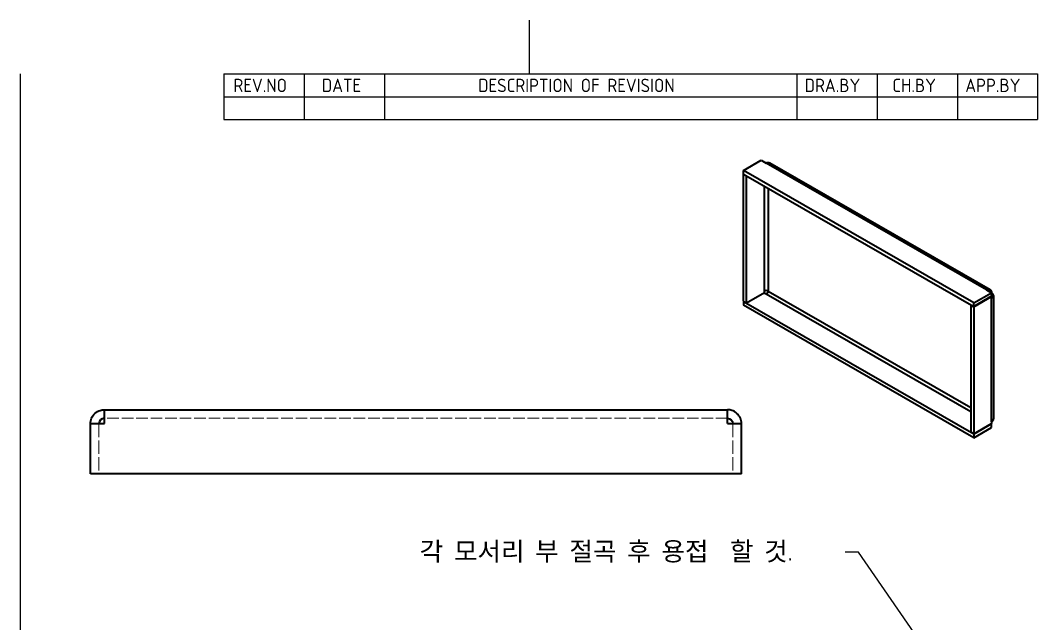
# Model space of a CAD drawing. Header units: millimetres. Extents: x 0 to 105, y 0 to 149.
# Drawn here: x 5 to 100, y 92.1 to 148.5 of the extents above; entities that cross this region are included whole.
import ezdxf

# ---------------------------------------------------------------- set-up
doc = ezdxf.new("R2010")
doc.units = ezdxf.units.MM
doc.header["$LTSCALE"] = 0.5
doc.linetypes.add('DASHED', pattern=[0.2067, 0.1654, -0.0413])
doc.layers.get('0').update_dxf_attribs({"color": 3, "lineweight": 25})
for name, color, linetype, lineweight in [('가려진 것(ISO)', 2, 'DASHED', 18), ('가시적인 것(ISO)', 3, 'Continuous', 40), ('가시적인 좁은 것(ISO)', 3, 'Continuous', 35), ('경계(ISO)', 7, 'Continuous', 25), ('기호(ISO)', 5, 'Continuous', 25)]:
    doc.layers.add(name, color=color, linetype=linetype, lineweight=lineweight)
doc.styles.add('ISO ProportionalPSTEK', font='isocp.shx')
doc.styles.add('치수 텍스트_PSTEK_POSCO', font='isocp.shx')
doc.dimstyles.new('치수_PSTEK_POSCO$7', dxfattribs={"dimscale": 0.5, "dimtxt": 3.5, "dimasz": 2.5, "dimexe": 2, "dimexo": 2.5, "dimgap": 1, "dimtad": 1, "dimrnd": 1e-08, "dimdsep": 46, "dimtxsty": '치수 텍스트_PSTEK_POSCO', "dimcen": 0.09, "dimdle": 10, "dimclrd": 7, "dimclre": 7, "dimclrt": 2, "dimadec": 1, "dimazin": 2, "dimtfac": 1, "dimtmove": 0, "dimatfit": 3, "dimfxl": 0, "dimtolj": 1, "dimlwd": -1, "dimlwe": -1, "dimarcsym": 0})

# ---------------------------------------------------------------- blocks, each defined once
blk = doc.blocks.new('경계 Default Border')
at = {"layer": '경계(ISO)', "flags": 128}
for points in [[(105, 297.0000076293945), (105, 287.0000076293945)], [(10, 10), (10, 287.0000076293945)]]:
    blk.add_lwpolyline(points, dxfattribs=at)
blk = doc.blocks.new('리비전 내역')
at = {"layer": '기호(ISO)'}
for p, q in [((48.00000000000001, 287.0000076293945), (200, 287.0000076293945)), ((48.00000000000001, 287.0000076293945), (48.00000000000001, 282.7200076293945)), ((63.00000000000001, 287.0000076293945), (63.00000000000001, 282.7200076293945)), ((78, 287.0000076293945), (78, 282.7200076293945)), ((155, 287.0000076293945), (155, 282.7200076293945)), ((170, 287.0000076293945), (170, 282.7200076293945)), ((185, 287.0000076293945), (185, 282.7200076293945)), ((200, 287.0000076293945), (200, 282.7200076293945)), ((48.00000000000001, 282.7200076293945), (200, 282.7200076293945)), ((48.00000000000001, 282.7200076293945), (48.00000000000001, 278.4400076293945)), ((63.00000000000001, 282.7200076293945), (63.00000000000001, 278.4400076293945)), ((78, 282.7200076293945), (78, 278.4400076293945)), ((155, 282.7200076293945), (155, 278.4400076293945)), ((170, 282.7200076293945), (170, 278.4400076293945)), ((185, 282.7200076293945), (185, 278.4400076293945)), ((200, 282.7200076293945), (200, 278.4400076293945)), ((48.00000000000001, 278.4400076293945), (200, 278.4400076293945))]:
    blk.add_line(p, q, dxfattribs=at)
at = {"layer": '기호(ISO)', "color": 2, "char_height": 2.5, "attachment_point": 7, "style": 'ISO ProportionalPSTEK'}
for s, insert in [('REV.NO', (49.7871163682308, 283.5831900503393)), ('DATE', (66.31423177283666, 283.5831900503393)), ('DESCRIPTION OF REVISION', (95.50702043336295, 283.5831900503393)), ('DRA.BY', (156.4757339553203, 283.5831900503393)), ('CH.BY', (172.8642915086116, 283.5831900503393)), ('APP.BY', (186.4777339604403, 283.5831900503393))]:
    blk.add_mtext(s, dxfattribs=dict(at, insert=insert))

msp = doc.modelspace()

# ---------------------------------------------------------------- linework, layer by layer
at = {"layer": '가려진 것(ISO)', "ltscale": 13.09616184234619}
msp.add_line((71.04483947097295, 111.304417958173), (12.84483947097296, 111.304417958173), dxfattribs=at)
at = {"layer": '가려진 것(ISO)', "ltscale": 15.15884494781494}
for p, q in [((12.34483947097296, 110.8044179581731), (12.34483947097297, 106.1044179581731)), ((71.54483947097293, 110.8044179581731), (71.54483947097293, 106.1044179581731))]:
    msp.add_line(p, q, dxfattribs=at)
at = {"layer": '가시적인 것(ISO)'}
for p, q in [((72.53270410751149, 134.4636938589461), (74.19440504329962, 135.4206037863582)), ((74.19440504329962, 135.4206037863582), (74.65402445107094, 135.1559265723932)), ((74.97839538860066, 135.18780017474), (95.55520272113226, 123.3384049033849)), ((94.0287502555857, 122.084944159661), (72.53270410751149, 134.4636938589461)), ((72.53270410751149, 134.1366750090091), (72.53270410751149, 134.4636938589461)), ((72.53270410751149, 134.1366750090091), (94.0287502555857, 121.757925309724)), ((72.53270410751148, 134.0957976527669), (72.56819644549141, 134.116236330888)), ((72.53270410751149, 122.2413643425501), (72.53270410751148, 134.0957976527669)), ((72.81554681998614, 133.93291936725), (72.53270410751148, 134.0957976527669)), ((72.85103915796607, 133.9533580453711), (72.81554681998614, 133.93291936725)), ((72.81554681998615, 122.0784860570332), (72.81554681998614, 133.93291936725)), ((74.47724775577429, 123.0353959844453), (72.81554681998615, 122.0784860570332)), ((74.65402445107095, 122.8927196997551), (74.44175541779435, 123.0149573063243)), ((74.47724775577429, 123.0353959844453), (74.47724775577429, 123.1989054094139)), ((94.0287502555857, 122.084944159661), (95.69045119137387, 123.0418540870731)), ((95.69045119137387, 122.7148352371361), (94.0287502555857, 121.757925309724)), ((94.0287502555857, 121.7170479534818), (95.69045119137385, 122.673957880894)), ((95.23083178360253, 123.3065313010381), (95.69045119137387, 123.0418540870731)), ((95.69045119137385, 122.673957880894), (95.65495885339391, 122.694396559015)), ((95.69045119137387, 123.0418540870731), (95.69045119137387, 122.7148352371361)), ((95.69045119137385, 122.673957880894), (95.69045119137385, 122.5104484559255)), ((95.88083178360252, 122.7751256698904), (95.88083178360252, 111.2477112096106)), ((72.81554681998615, 122.0784860570332), (72.53270410751149, 122.2413643425501)), ((72.56819644549141, 122.220925664429), (72.53270410751149, 122.200486986308)), ((94.0287502555857, 109.8217372870229), (72.53270410751149, 122.200486986308)), ((72.53270410751149, 122.200486986308), (72.53270410751149, 121.873468136371)), ((94.0287502555857, 109.4947184370859), (72.53270410751149, 121.873468136371)), ((93.78139988109096, 121.9003649171198), (93.74590754311103, 121.8799262389987)), ((93.74590754311103, 121.8799262389987), (93.74590754311103, 110.0254929287819)), ((93.74590754311103, 121.8799262389987), (94.0287502555857, 121.7170479534818)), ((94.0287502555857, 121.757925309724), (94.0287502555857, 122.084944159661)), ((94.0287502555857, 121.7170479534818), (94.0287502555857, 109.862614643265)), ((12.84483947097296, 112.104417958173), (71.04483947097295, 112.104417958173)), ((11.54483947097296, 110.8044179581734), (12.84483947097295, 110.8044179581734)), ((11.54483947097297, 106.1044179581734), (11.54483947097296, 110.8044179581734)), ((71.04483947097295, 110.8044179581734), (72.34483947097294, 110.8044179581735)), ((72.34483947097294, 106.1044179581734), (72.34483947097294, 110.8044179581735)), ((94.0287502555857, 109.862614643265), (95.69045119137385, 110.8195245706771)), ((95.69045119137385, 110.778647214435), (94.0287502555857, 109.8217372870229)), ((94.0287502555857, 109.4947184370859), (95.69045119137385, 110.451628364498)), ((95.69045119137385, 110.778647214435), (95.65495885339391, 110.7990858925561)), ((95.69045119137385, 110.9830339956456), (95.69045119137385, 110.8195245706771)), ((95.69045119137385, 110.451628364498), (95.69045119137385, 110.778647214435)), ((93.74590754311103, 110.0254929287819), (94.0287502555857, 109.862614643265)), ((94.0287502555857, 109.8217372870229), (94.0287502555857, 109.4947184370859)), ((72.34483947097294, 106.1044179581734), (11.54483947097297, 106.1044179581734))]:
    msp.add_line(p, q, dxfattribs=at)
for points in [[(74.65402445107095, 135.1559265723932), (74.7145090046141, 135.19075731028), (74.77515723844252, 135.2116110825605), (74.83080114636752, 135.2168481445992)], [(74.83080114636752, 135.2168481445992), (74.88558278202686, 135.2220040517817), (74.93559255525591, 135.2113693362381), (74.97774090528468, 135.1869830965658)], [(74.83080114636756, 123.1989054094139), (74.73824108515595, 123.2522072037067), (74.56980781698591, 123.2522072037065), (74.47724775577429, 123.1989054094139)], [(74.83080114636755, 123.1989054094139), (74.8308011463675, 123.0918887410235), (74.74658451228252, 122.9460214940478), (74.65402445107095, 122.8927196997551)], [(95.69045119137385, 122.5104484559255), (95.75093574491709, 122.5452791938122), (95.79941360132153, 122.5872126431513), (95.83187254761111, 122.6326071700632)], [(11.54483947097296, 110.804417958173), (11.54483947097296, 110.9754941100429), (11.57926249659713, 111.147033219671), (11.64483947097292, 111.3044179581729)], [(12.84483947097296, 111.304417958173), (12.58304008317392, 111.304417958173), (12.34483947097296, 111.0662173459721), (12.34483947097296, 110.804417958173)], [(12.84483947097295, 110.8044179581734), (12.84483947097275, 110.9754941100433), (12.84483947097281, 111.1470332196715), (12.84483947097296, 111.3044179581733)], [(71.04483947097295, 111.304417958173), (71.30663885877198, 111.304417958173), (71.54483947097295, 111.0662173459722), (71.54483947097293, 110.804417958173)], [(72.34483947097294, 110.804417958173), (72.34483947097294, 110.9754941100429), (72.31041644534878, 111.147033219671), (72.24483947097299, 111.3044179581729)], [(95.83187254761111, 111.1051927097833), (95.86398748743385, 111.1501061363329), (95.87988965240314, 111.1988051918014), (95.87979513479277, 111.2475537432911)], [(95.69045119137385, 110.9830339956456), (95.75093574491709, 111.0178647335324), (95.79941360132153, 111.0597981828715), (95.83187254761111, 111.1051927097833)]]:
    msp.add_open_spline(points, degree=3, dxfattribs=at)
for points, knots in [([(95.23083178360253, 123.3065313010381), (95.42463240516241, 123.4181336566217), (95.61077238210052, 123.367590397932), (95.66912328287495, 123.1875204308659), (95.6830526638854, 123.1445345789508), (95.69026766024727, 123.0952391056923), (95.69044773498032, 123.0418540570227)], [-1, -1, -1, -1, -0.1946990999759735, -0.1946990999759735, -0.1946990999759735, -0.002459684377899118, -0.002459684377899118, -0.002459684377899118, -0.002459684377899118]), ([(95.83187254761111, 122.6326071700632), (95.90341641852845, 122.7326627955526), (95.89449881347754, 122.8515059076405), (95.80750883727714, 122.9478300174358), (95.7769351625443, 122.981684285829), (95.73730672896708, 123.0128205742764), (95.69045119137371, 123.0398028838555)], [-0.7486681672440391, -0.7486681672440391, -0.7486681672440391, -0.7486681672440391, -0.1946990999891117, -0.1946990999891117, -0.1946990999891117, 0, 0, 0, 0]), ([(11.64483947097292, 111.3044179581729), (11.78937991748017, 111.6513150297904), (12.09384878859108, 111.9305611048902), (12.45342601521112, 112.0440935232499), (12.57980376180413, 112.0839958589245), (12.71231199749593, 112.104417958173), (12.84483947097295, 112.104417958173)], [-0.748668167244048, -0.748668167244048, -0.748668167244048, -0.748668167244048, -0.1946990999940631, -0.1946990999940631, -0.1946990999940631, 0, 0, 0, 0]), ([(12.84483947097296, 111.3044179581733), (12.84483947097328, 111.6513150298086), (12.84483947097296, 111.9305611049186), (12.84483947097296, 112.0440935232678), (12.84483947097296, 112.0839958589307), (12.84483947097304, 112.0962491184761), (12.84483947097293, 112.104417958173)], [-0.7486681672440482, -0.7486681672440482, -0.7486681672440482, -0.7486681672440482, -0.1946990999650915, -0.1946990999650915, -0.1946990999650915, 0, 0, 0, 0]), ([(71.04483947097296, 110.8044179581734), (71.04483947097262, 111.3525688929865), (71.04483947097295, 111.8790522527575), (71.04483947097295, 112.0440935232611), (71.04483947097295, 112.0839958589284), (71.04483947097269, 112.0962491184752), (71.04483947097296, 112.104417958173)], [-1, -1, -1, -1, -0.1946990999759735, -0.1946990999759735, -0.1946990999759735, 0, 0, 0, 0]), ([(72.24483947097299, 111.3044179581729), (72.10029902446445, 111.6513150297935), (71.79583015334924, 111.930561104895), (71.43625292672513, 112.0440935232529), (71.30987518013505, 112.0839958589256), (71.1773669444466, 112.104417958173), (71.04483947097295, 112.104417958173)], [-0.7486681672440391, -0.7486681672440391, -0.7486681672440391, -0.7486681672440391, -0.1946990999891117, -0.1946990999891117, -0.1946990999891117, 0, 0, 0, 0])]:
    msp.add_open_spline(points, degree=3, knots=knots, dxfattribs=at)
at = {"layer": '가시적인 좁은 것(ISO)'}
for p, q in [((95.23083178360253, 123.3065313010381), (74.65402445107094, 135.1559265723932)), ((74.47724775577429, 123.1989054094139), (74.47724775577429, 133.0168867960806)), ((74.83080114636756, 132.8132889391845), (74.83080114636756, 123.1989054094139)), ((93.74590754311103, 111.8984354273635), (74.65402445107095, 122.8927196997551)), ((74.83080114636756, 123.1989054094139), (93.74590754311103, 112.3064200654703)), ((95.83187254761113, 122.6326071700632), (95.68976619677089, 122.7144407749788)), ((95.69045119137385, 110.9830339956456), (95.69045119137385, 122.5104484559255))]:
    msp.add_line(p, q, dxfattribs=at)

# ---------------------------------------------------------------- block references
at = {"xscale": 0.5, "yscale": 0.5, "zscale": 0.5}
msp.add_blockref('경계 Default Border', (0, 0), dxfattribs=at)
at = {"layer": '기호(ISO)', "xscale": 0.5, "yscale": 0.5, "zscale": 0.5}
msp.add_blockref('리비전 내역', (0, 0), dxfattribs=at)

# ---------------------------------------------------------------- texts
at = {"layer": '기호(ISO)', "color": 2, "insert": (42.29526561452757, 98.77945681498022), "char_height": 1.749999970197678, "width": 39.21960592269897, "attachment_point": 4, "style": '치수 텍스트_PSTEK_POSCO'}
msp.add_mtext('{\\fISOCP|b0|i0;\\H1.7500;각 모서리 부 절곡 후 용접  할 것.}', dxfattribs=at)

# ---------------------------------------------------------------- leaders
at = {"layer": '기호(ISO)', "color": 7, "annotation_type": 0, "has_hookline": 1, "hookline_direction": 1, "text_width": 34.92494154363521}
msp.add_leader([(89.47769898180982, 89.82568705917333), (83.26487153722654, 98.77945681498022), (82.01487153722654, 98.77945681498022)], dimstyle='치수_PSTEK_POSCO$7', override={"dimtad": 0}, dxfattribs=at)

doc.saveas('drawing.dxf')
